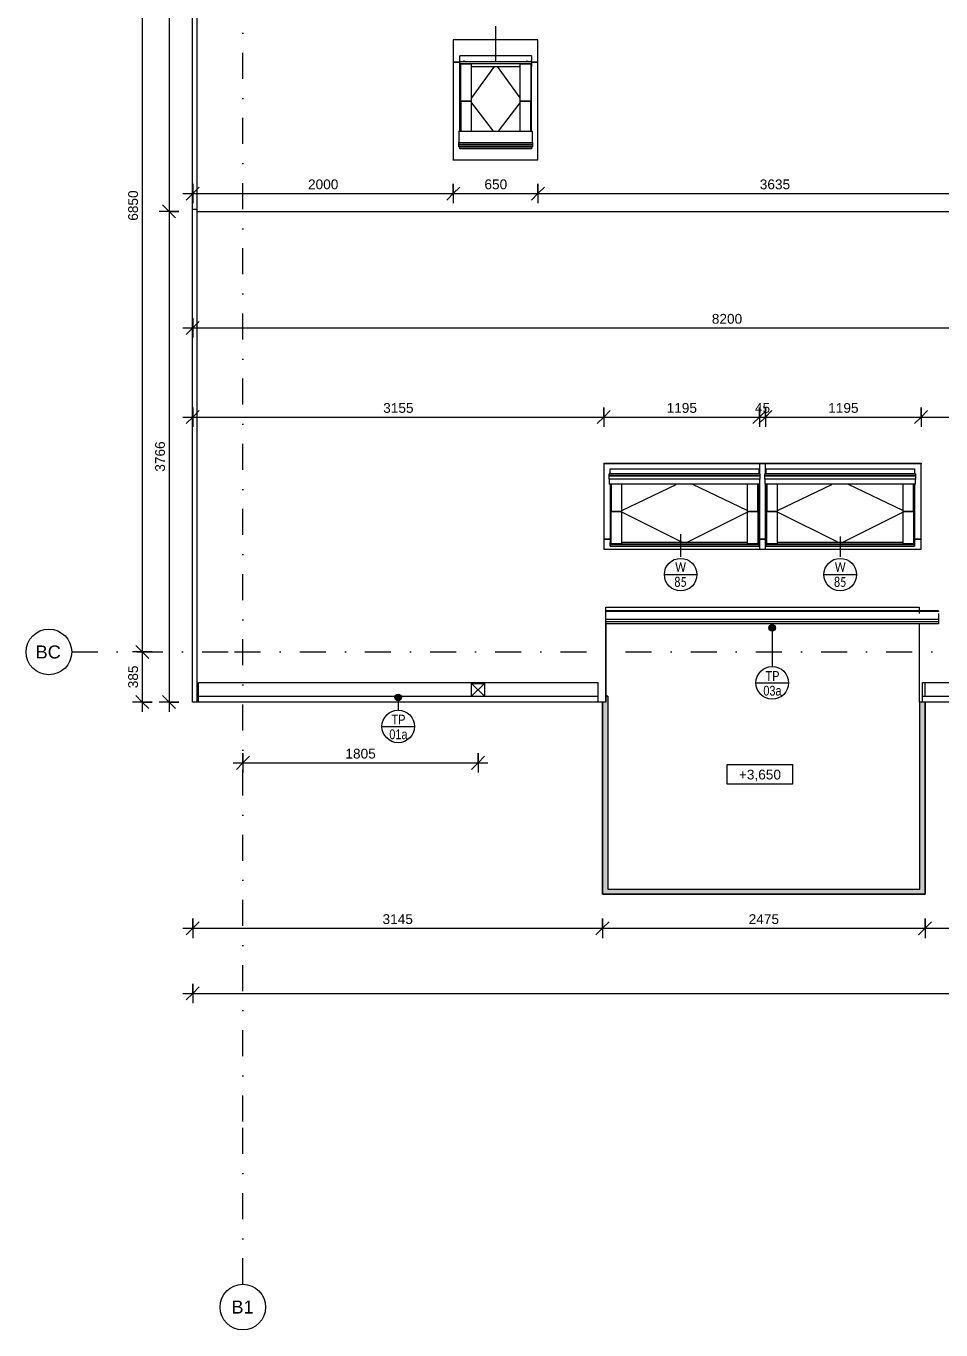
# Model space of a CAD drawing. Header units: millimetres. Extents: x -8143 to 29312, y -1655 to 58543.
# Drawn here: x -8143 to -1122, y 38750 to 48756 of the extents above; entities that cross this region are included whole.
import ezdxf

# ---------------------------------------------------------------- set-up
doc = ezdxf.new("R2010")
doc.units = ezdxf.units.MM
doc.linetypes.add('HA_DashDot_10mm-S3mm', pattern=[500, 200, -150, 0, -150])
for name, color, linetype, lineweight in [('A-____-____-DIMS', 9, 'Continuous', 5), ('A-____-____-DIMS-50', 9, 'Continuous', 5), ('A-FLOR-HRAL-OTLN', 9, 'Continuous', 9), ('A-GENM-____-IDEN', 9, 'Continuous', 9), ('A-GENM-____-OTLN', 9, 'Continuous', 9), ('A-GLAZ-____-IDEN', 9, 'Continuous', 9), ('A-GLAZ-____-OTLN', 9, 'Continuous', 5), ('A-ROOF-____-OTLN', 9, 'Continuous', 9), ('A-WALL-____-OTLN', 9, 'Continuous', 9), ('G-____-____-DIMS', 9, 'Continuous', 5), ('M-HVAC-DUCT-OTLN', 9, 'Continuous', 9), ('S-GRID-____-IDEN', 9, 'Continuous', 9), ('S-GRID-____-OTLN', 9, 'Continuous', 5)]:
    doc.layers.add(name, color=color, linetype=linetype, lineweight=lineweight)
doc.styles.add('Arial', font='arial.ttf', dxfattribs={"height": 100})
doc.styles.add('Arial_1', font='arial.ttf', dxfattribs={"height": 75})
doc.styles.add('Arial_4', font='arial.ttf', dxfattribs={"width": 0.8, "height": 75})
doc.styles.add('Calibri', font='calibri.ttf', dxfattribs={"width": 0.8, "height": 75})
doc.dimstyles.new('Inner_Dimensions', dxfattribs={"dimscale": 304.8, "dimtxt": 76.519455, "dimasz": 0.328084, "dimexe": 0.246063, "dimexo": 0.0625, "dimgap": 0.032808, "dimtad": 1, "dimdec": 0, "dimzin": 0, "dimdsep": 46, "dimtxsty": 'Arial_1', "dimblk1": 'OBLIQUE', "dimblk2": 'OBLIQUE', "dimsah": 1, "dimcen": 0.09, "dimdle": 0.246063, "dimazin": 0, "dimtfac": 1, "dimtdec": 4, "dimtix": 1, "dimtmove": 0, "dimatfit": 3, "dimfxl": 0.246063, "dimfxlon": 1, "dimtvp": 1, "dimtolj": 1, "dimtzin": 0, "dimlwd": 9, "dimlwe": 9, "dimarcsym": 2})
doc.dimstyles.new('Inner_Dimensions_2', dxfattribs={"dimscale": 304.8, "dimtxt": 76.519455, "dimasz": 0.328084, "dimexe": 0.246063, "dimexo": 0.0625, "dimgap": 0.032808, "dimtad": 1, "dimdec": 0, "dimzin": 0, "dimdsep": 46, "dimtxsty": 'Arial_1', "dimblk1": 'OBLIQUE', "dimblk2": 'OBLIQUE', "dimsah": 1, "dimcen": 0.09, "dimdle": 0.246063, "dimazin": 0, "dimtfac": 1, "dimtdec": 4, "dimtix": 1, "dimtmove": 2, "dimatfit": 3, "dimfxl": 0.246063, "dimfxlon": 1, "dimtvp": 1, "dimtolj": 1, "dimtzin": 0, "dimlwd": 9, "dimlwe": 9, "dimarcsym": 2})

# ---------------------------------------------------------------- blocks, each defined once
blk = doc.blocks.new('Top Rail Type - Top Rail_Internal_-1472931-DPS_STŘECHA - B')
at = {"layer": 'A-FLOR-HRAL-OTLN'}
for points in [[(-3719, 42093), (-3679, 42133), (-3679, 43613), (-3694, 43613), (-3694, 43568), (-3719, 43567), (-3719, 42930)], [(-1244, 42093), (-1244, 43568), (-1284, 43567), (-1284, 42133)], [(-1244, 42093), (-1284, 42133), (-3679, 42133), (-3719, 42093), (-1428, 42093)]]:
    blk.add_hatch(color=256, dxfattribs=at).paths.add_polyline_path(points)
for p, q in [((-3719, 42093), (-3719, 43567)), ((-3694, 43613), (-3679, 43613)), ((-3679, 43613), (-3679, 42133)), ((-1284, 42133), (-1284, 43567)), ((-1244, 43567), (-1244, 42093)), ((-3679, 42133), (-1284, 42133)), ((-1244, 42093), (-3719, 42093))]:
    blk.add_line(p, q, dxfattribs=at)
blk = doc.blocks.new('Top Rail Type - Top Rail_Internal_-V2-DPS_STŘECHA - B')
at = {"layer": 'A-FLOR-HRAL-OTLN'}
for p, q in [((-3719, 43567), (-3719, 42093)), ((-3679, 43613), (-3694, 43613)), ((-3679, 43613), (-3679, 42133)), ((-1284, 42133), (-1284, 43567)), ((-1244, 42093), (-1244, 43567)), ((-3679, 42133), (-1284, 42133)), ((-3719, 42093), (-1244, 42093))]:
    blk.add_line(p, q, dxfattribs=at)
blk = doc.blocks.new('Roof-Windows_VELUX_GLL_1061 - SK08-1808627-DPS_STŘECHA - B')
at = {"layer": 'A-GLAZ-____-OTLN'}
for p, q in [((-2514, 45402), (-1274, 45402)), ((-2514, 45402), (-2514, 45397)), ((-1274, 45397), (-2514, 45397)), ((-2514, 45397), (-2514, 45320)), ((-2464, 45359), (-1324, 45359)), ((-2464, 45320), (-2464, 45359)), ((-1324, 45359), (-1324, 45320)), ((-1274, 45402), (-1274, 45397)), ((-1274, 44819), (-1274, 45397)), ((-2514, 45240), (-2514, 44819)), ((-2472, 45307), (-2472, 45320)), ((-1316, 45320), (-2472, 45320)), ((-2472, 45302), (-2472, 45307)), ((-1316, 45307), (-2472, 45307)), ((-2472, 45278), (-2472, 45302)), ((-1316, 45302), (-2472, 45302)), ((-1316, 45278), (-2472, 45278)), ((-2472, 45278), (-2472, 45240)), ((-1316, 45240), (-2472, 45240)), ((-2464, 45240), (-2464, 44794)), ((-2458, 45240), (-2458, 45030)), ((-2375, 45030), (-2375, 45240)), ((-2375, 45039), (-1958, 45239)), ((-1414, 45039), (-1831, 45239)), ((-1414, 45240), (-1414, 45030)), ((-1331, 45030), (-1331, 45240)), ((-1324, 45240), (-1324, 44794)), ((-1316, 45320), (-1316, 45307)), ((-1316, 45307), (-1316, 45302)), ((-1316, 45302), (-1316, 45278)), ((-1316, 45240), (-1316, 45278)), ((-2458, 45030), (-2375, 45030)), ((-2458, 44782), (-2458, 45030)), ((-2375, 45030), (-2458, 45030)), ((-2375, 44782), (-2375, 45030)), ((-1414, 45030), (-1331, 45030)), ((-1414, 45030), (-1414, 44782)), ((-1331, 45030), (-1414, 45030)), ((-1331, 45030), (-1331, 44782)), ((-1909, 44794), (-2375, 45025)), ((-1880, 44794), (-1414, 45025)), ((-2514, 44819), (-2464, 44819)), ((-2464, 44819), (-2514, 44819)), ((-2514, 44819), (-2514, 44741)), ((-2514, 44741), (-1274, 44741)), ((-2464, 44785), (-2464, 44794)), ((-2458, 44794), (-2464, 44794)), ((-2464, 44781), (-2464, 44785)), ((-2464, 44774), (-2464, 44781)), ((-1324, 44781), (-2464, 44781)), ((-2464, 44766), (-2464, 44774)), ((-1324, 44774), (-2464, 44774)), ((-2464, 44766), (-1324, 44766)), ((-2375, 44782), (-2458, 44782)), ((-1414, 44794), (-2375, 44794)), ((-1331, 44782), (-1414, 44782)), ((-1324, 44794), (-1331, 44794)), ((-1324, 44819), (-1274, 44819)), ((-1274, 44819), (-1324, 44819)), ((-1324, 44794), (-1324, 44785)), ((-1324, 44785), (-1324, 44781)), ((-1324, 44781), (-1324, 44774)), ((-1324, 44774), (-1324, 44766)), ((-1274, 44741), (-1274, 44819))]:
    blk.add_line(p, q, dxfattribs=at)
blk = doc.blocks.new('Roof-Windows_VELUX_GLL_1061 - SK08-V6-DPS_STŘECHA - B')
at = {"layer": 'A-GLAZ-____-OTLN'}
for p, q in [((-3709, 45402), (-2469, 45402)), ((-3709, 45402), (-3709, 45397)), ((-2469, 45397), (-3709, 45397)), ((-3709, 45397), (-3709, 44819)), ((-3659, 45359), (-2519, 45359)), ((-3659, 45320), (-3659, 45359)), ((-2519, 45359), (-2519, 45320)), ((-2469, 45402), (-2469, 45397)), ((-2469, 45320), (-2469, 45397)), ((-3667, 45307), (-3667, 45320)), ((-2511, 45320), (-3667, 45320)), ((-3667, 45302), (-3667, 45307)), ((-2511, 45307), (-3667, 45307)), ((-3667, 45278), (-3667, 45302)), ((-2511, 45302), (-3667, 45302)), ((-2511, 45278), (-3667, 45278)), ((-3667, 45278), (-3667, 45240)), ((-2511, 45240), (-3667, 45240)), ((-3659, 45240), (-3659, 44794)), ((-3653, 45240), (-3653, 45030)), ((-3570, 45030), (-3570, 45240)), ((-3570, 45039), (-3153, 45239)), ((-2609, 45039), (-3026, 45239)), ((-2609, 45240), (-2609, 45030)), ((-2526, 45030), (-2526, 45240)), ((-2519, 45240), (-2519, 44794)), ((-2511, 45320), (-2511, 45307)), ((-2511, 45307), (-2511, 45302)), ((-2511, 45302), (-2511, 45278)), ((-2511, 45240), (-2511, 45278)), ((-2469, 44819), (-2469, 45240)), ((-3653, 45030), (-3570, 45030)), ((-3653, 44782), (-3653, 45030)), ((-3570, 45030), (-3653, 45030)), ((-3570, 44782), (-3570, 45030)), ((-2609, 45030), (-2526, 45030)), ((-2609, 45030), (-2609, 44782)), ((-2526, 45030), (-2609, 45030)), ((-2526, 45030), (-2526, 44782)), ((-3104, 44794), (-3570, 45025)), ((-3075, 44794), (-2609, 45025)), ((-3709, 44819), (-3659, 44819)), ((-3659, 44819), (-3709, 44819)), ((-3709, 44819), (-3709, 44741)), ((-3709, 44741), (-2469, 44741)), ((-3659, 44785), (-3659, 44794)), ((-3653, 44794), (-3659, 44794)), ((-3659, 44781), (-3659, 44785)), ((-3659, 44774), (-3659, 44781)), ((-2519, 44781), (-3659, 44781)), ((-3659, 44766), (-3659, 44774)), ((-2519, 44774), (-3659, 44774)), ((-3659, 44766), (-2519, 44766)), ((-3570, 44782), (-3653, 44782)), ((-2609, 44794), (-3570, 44794)), ((-2526, 44782), (-2609, 44782)), ((-2519, 44794), (-2526, 44794)), ((-2519, 44819), (-2469, 44819)), ((-2469, 44819), (-2519, 44819)), ((-2519, 44794), (-2519, 44785)), ((-2519, 44785), (-2519, 44781)), ((-2519, 44781), (-2519, 44774)), ((-2519, 44774), (-2519, 44766)), ((-2469, 44741), (-2469, 44819))]:
    blk.add_line(p, q, dxfattribs=at)
blk = doc.blocks.new('Roof-Windows_VELUX_GLL_1061 - CK02-1808666-DPS_STŘECHA - B')
at = {"layer": 'A-GLAZ-____-OTLN'}
for p, q in [((18593, 48650), (18593, 48479)), ((19243, 48650), (18593, 48650)), ((19243, 48479), (19243, 48650)), ((18593, 48479), (18593, 47730)), ((18643, 48479), (18593, 48479)), ((18593, 48479), (18643, 48479)), ((19193, 48529), (18643, 48529)), ((18643, 48491), (18643, 48529)), ((18643, 48529), (18643, 48529)), ((18643, 48484), (18643, 48491)), ((18643, 48469), (18643, 48484)), ((18643, 48484), (19193, 48484)), ((18643, 48461), (18643, 48469)), ((18643, 48469), (19193, 48469)), ((18643, 48447), (18643, 48461)), ((18643, 48447), (18650, 48447)), ((18643, 47949), (18643, 48447)), ((18650, 48466), (18733, 48466)), ((18650, 48181), (18650, 48466)), ((18676, 48484), (18676, 48491)), ((18733, 48181), (18733, 48466)), ((18733, 48447), (19104, 48447)), ((18907, 48447), (18733, 48206)), ((18930, 48447), (19104, 48206)), ((19104, 48466), (19187, 48466)), ((19104, 48466), (19104, 48181)), ((19160, 48484), (19160, 48491)), ((19187, 48466), (19187, 48181)), ((19187, 48447), (19193, 48447)), ((19193, 48529), (19193, 48529)), ((19193, 48529), (19193, 48491)), ((19193, 48484), (19193, 48491)), ((19193, 48484), (19193, 48469)), ((19243, 48479), (19193, 48479)), ((19193, 48479), (19243, 48479)), ((19193, 48469), (19193, 48461)), ((19193, 48461), (19193, 48447)), ((19193, 47949), (19193, 48447)), ((19243, 47730), (19243, 48479)), ((18733, 48181), (18650, 48181)), ((18650, 48181), (18733, 48181)), ((18650, 48181), (18650, 47949)), ((18733, 47949), (18733, 48181)), ((18733, 48168), (18900, 47949)), ((19104, 48168), (18937, 47949)), ((19187, 48181), (19104, 48181)), ((19104, 48181), (19187, 48181)), ((19104, 48181), (19104, 47949)), ((19187, 47949), (19187, 48181)), ((18635, 47949), (19201, 47949)), ((18635, 47949), (18635, 47863)), ((19201, 47863), (19201, 47949)), ((18635, 47863), (19201, 47863)), ((18635, 47850), (18635, 47863)), ((18635, 47838), (18635, 47850)), ((18635, 47850), (19201, 47850)), ((18635, 47830), (18635, 47838)), ((18635, 47838), (19201, 47838)), ((18635, 47830), (19201, 47830)), ((18643, 47815), (18643, 47830)), ((19193, 47830), (19193, 47815)), ((19201, 47863), (19201, 47850)), ((19201, 47850), (19201, 47838)), ((19201, 47838), (19201, 47830)), ((19193, 47815), (18643, 47815)), ((18593, 47730), (19243, 47730)), ((18593, 47727), (18593, 47730)), ((19243, 47727), (18593, 47727)), ((19243, 47727), (19243, 47730))]:
    blk.add_line(p, q, dxfattribs=at)
blk = doc.blocks.new('HA_GM_Gutter_Balcony - HA_GM_Gutter_Facade TP03-1678418-DPS_STŘECHA - B')
at = {"layer": 'A-GENM-____-OTLN'}
for p, q in [((0, 8), (0, 25)), ((0, 25), (2555, 25)), ((0, -10), (0, 8)), ((0, 8), (2555, 8)), ((2555, 25), (2555, 8)), ((2555, 8), (2555, -10)), ((0, -56), (0, -10)), ((0, -10), (2555, -10)), ((0, -75), (0, -70)), ((0, -70), (2555, -70)), ((0, -75), (2555, -75)), ((2555, -10), (2555, -70)), ((2555, -70), (2555, -75))]:
    blk.add_line(p, q, dxfattribs=at)
blk = doc.blocks.new('Grid - Radius 3_5mm-353793-DPS_STŘECHA - B')
at = {"layer": 'S-GRID-____-IDEN'}
blk.add_circle((0, 0), 3.5, dxfattribs=at)
blk = doc.blocks.new('Spot Elevations - Generic-448778-DPS_STŘECHA - B')
at = {"layer": 'G-____-____-DIMS', "lineweight": 9}
for p, q in [((-5, 0), (-5, 3)), ((-5, 3), (5, 3)), ((5, 3), (5, 0)), ((5, 0), (-5, 0))]:
    blk.add_line(p, q, dxfattribs=at)
blk = doc.blocks.new('HA_TAG_WD - Type Mark-1536199-DPS_STŘECHA - B')
at = {"layer": 'A-GLAZ-____-IDEN'}
blk.add_line((-2.5, 0), (2.5, 0), dxfattribs=at)
blk.add_circle((0, 0), 2.5, dxfattribs=at)
blk = doc.blocks.new('DIMBLOCK24-DPS_STŘECHA - B')
at = {"layer": 'A-____-____-DIMS-50', "lineweight": 9}
for p, q in [((-7045, 55988), (-7095, 56038)), ((-7045, 56063), (-7045, 47334)), ((-6970, 55988), (-7120, 55988)), ((-7045, 55988), (-6995, 55938)), ((-7045, 55988), (-6970, 55988)), ((-6970, 47334), (-7120, 47334)), ((-7045, 47334), (-7095, 47384)), ((-7045, 47334), (-6995, 47284)), ((-7045, 47334), (-6970, 47334))]:
    blk.add_line(p, q, dxfattribs=at)
at = {"layer": 'A-____-____-DIMS-50', "color": 0, "lineweight": 9, "insert": (-7152, 51546), "char_height": 75, "width": 276.88, "attachment_point": 1, "rotation": 90, "line_spacing_factor": 0.941778, "style": 'Arial_1'}
blk.add_mtext('8654', dxfattribs=at)
blk = doc.blocks.new('_Oblique')
at = {"color": 0, "linetype": 'ByBlock', "lineweight": -2}
blk.add_line((-0.5, -0.5), (0.5, 0.5), dxfattribs=at)
blk = doc.blocks.new('DIMBLOCK25-DPS_STŘECHA - B')
at = {"layer": 'A-____-____-DIMS-50', "lineweight": 9}
for p, q in [((-6970, 47334), (-7120, 47334)), ((-7045, 47334), (-7095, 47384)), ((-7045, 47334), (-7045, 43493)), ((-7045, 47334), (-6995, 47284)), ((-7045, 47334), (-6970, 47334)), ((-6970, 43568), (-7120, 43568)), ((-7045, 43568), (-7095, 43618)), ((-7045, 43568), (-6995, 43518)), ((-7045, 43568), (-6970, 43568))]:
    blk.add_line(p, q, dxfattribs=at)
at = {"layer": 'A-____-____-DIMS-50', "color": 0, "lineweight": 9, "insert": (-7152, 45336), "char_height": 75, "width": 276.88, "attachment_point": 1, "rotation": 90, "line_spacing_factor": 0.941778, "style": 'Arial_1'}
blk.add_mtext('3766', dxfattribs=at)
blk = doc.blocks.new('DIMBLOCK28-DPS_STŘECHA - B')
at = {"layer": 'A-____-____-DIMS-50', "lineweight": 9}
for p, q in [((-7251, 50803), (-7301, 50853)), ((-7176, 50803), (-7326, 50803)), ((-7251, 50803), (-7251, 43953)), ((-7251, 50803), (-7201, 50753)), ((-7251, 50803), (-7176, 50803)), ((-7176, 43953), (-7326, 43953)), ((-7251, 43953), (-7301, 44003)), ((-7251, 43953), (-7201, 43903)), ((-7251, 43953), (-7176, 43953))]:
    blk.add_line(p, q, dxfattribs=at)
at = {"layer": 'A-____-____-DIMS-50', "color": 0, "lineweight": 9, "insert": (-7359, 47262), "char_height": 75, "width": 276.88, "attachment_point": 1, "rotation": 90, "line_spacing_factor": 0.941778, "style": 'Arial_1'}
blk.add_mtext('6850', dxfattribs=at)
blk = doc.blocks.new('DIMBLOCK29-DPS_STŘECHA - B')
at = {"layer": 'A-____-____-DIMS-50', "lineweight": 9}
for p, q in [((-7176, 43953), (-7326, 43953)), ((-7251, 43953), (-7301, 44003)), ((-7251, 43953), (-7251, 43493)), ((-7251, 43953), (-7201, 43903)), ((-7251, 43953), (-7176, 43953)), ((-7176, 43568), (-7326, 43568)), ((-7251, 43568), (-7301, 43618)), ((-7251, 43568), (-7201, 43518)), ((-7251, 43568), (-7176, 43568))]:
    blk.add_line(p, q, dxfattribs=at)
at = {"layer": 'A-____-____-DIMS-50', "color": 0, "lineweight": 9, "insert": (-7359, 43674), "char_height": 75, "width": 207.66, "attachment_point": 1, "rotation": 90, "line_spacing_factor": 0.941778, "style": 'Arial_1'}
blk.add_mtext('385', dxfattribs=at)
blk = doc.blocks.new('DIMBLOCK30-DPS_STŘECHA - B')
at = {"layer": 'A-____-____-DIMS-50', "lineweight": 9}
for p, q in [((-6864, 47546), (-6864, 47396)), ((-6864, 47471), (-6864, 47546)), ((-4864, 47546), (-4864, 47396)), ((-4864, 47471), (-4864, 47546)), ((-6939, 47471), (-4864, 47471)), ((-6864, 47471), (-6914, 47421)), ((-6864, 47471), (-6814, 47521)), ((-4864, 47471), (-4914, 47421)), ((-4864, 47471), (-4814, 47521))]:
    blk.add_line(p, q, dxfattribs=at)
at = {"layer": 'A-____-____-DIMS-50', "color": 0, "lineweight": 9, "insert": (-5979, 47579), "char_height": 75, "width": 276.88, "attachment_point": 1, "line_spacing_factor": 0.941778, "style": 'Arial_1'}
blk.add_mtext('2000', dxfattribs=at)
blk = doc.blocks.new('DIMBLOCK31-DPS_STŘECHA - B')
at = {"layer": 'A-____-____-DIMS-50', "lineweight": 9}
for p, q in [((-4864, 47546), (-4864, 47396)), ((-4864, 47471), (-4864, 47546)), ((-4214, 47546), (-4214, 47396)), ((-4214, 47471), (-4214, 47546)), ((-4864, 47471), (-4914, 47421)), ((-4864, 47471), (-4814, 47521)), ((-4864, 47471), (-4214, 47471)), ((-4214, 47471), (-4264, 47421)), ((-4214, 47471), (-4164, 47521))]:
    blk.add_line(p, q, dxfattribs=at)
at = {"layer": 'A-____-____-DIMS-50', "color": 0, "lineweight": 9, "insert": (-4625, 47579), "char_height": 75, "width": 207.66, "attachment_point": 1, "line_spacing_factor": 0.941778, "style": 'Arial_1'}
blk.add_mtext('650', dxfattribs=at)
blk = doc.blocks.new('DIMBLOCK32-DPS_STŘECHA - B')
at = {"layer": 'A-____-____-DIMS-50', "lineweight": 9}
for p, q in [((-4214, 47546), (-4214, 47396)), ((-4214, 47471), (-4214, 47546)), ((-579, 47546), (-579, 47396)), ((-579, 47471), (-579, 47546)), ((-4214, 47471), (-4264, 47421)), ((-4214, 47471), (-4164, 47521)), ((-4214, 47471), (-579, 47471)), ((-579, 47471), (-629, 47421)), ((-579, 47471), (-529, 47521))]:
    blk.add_line(p, q, dxfattribs=at)
at = {"layer": 'A-____-____-DIMS-50', "color": 0, "lineweight": 9, "insert": (-2512, 47579), "char_height": 75, "width": 276.88, "attachment_point": 1, "line_spacing_factor": 0.941778, "style": 'Arial_1'}
blk.add_mtext('3635', dxfattribs=at)
blk = doc.blocks.new('DIMBLOCK50-DPS_STŘECHA - B')
at = {"layer": 'A-____-____-DIMS-50', "lineweight": 9}
for p, q in [((-6864, 45830), (-6864, 45680)), ((-6864, 45755), (-6864, 45830)), ((-3709, 45830), (-3709, 45680)), ((-3709, 45755), (-3709, 45830)), ((-6939, 45755), (-3709, 45755)), ((-6864, 45755), (-6914, 45705)), ((-6864, 45755), (-6814, 45805)), ((-3709, 45755), (-3759, 45705)), ((-3709, 45755), (-3659, 45805))]:
    blk.add_line(p, q, dxfattribs=at)
at = {"layer": 'A-____-____-DIMS-50', "color": 0, "lineweight": 9, "insert": (-5402, 45863), "char_height": 75, "width": 276.88, "attachment_point": 1, "line_spacing_factor": 0.941778, "style": 'Arial_1'}
blk.add_mtext('3155', dxfattribs=at)
blk = doc.blocks.new('DIMBLOCK51-DPS_STŘECHA - B')
at = {"layer": 'A-____-____-DIMS-50', "lineweight": 9}
for p, q in [((-3709, 45830), (-3709, 45680)), ((-3709, 45755), (-3709, 45830)), ((-2514, 45830), (-2514, 45680)), ((-2514, 45755), (-2514, 45830)), ((-3709, 45755), (-3759, 45705)), ((-3709, 45755), (-3659, 45805)), ((-3709, 45755), (-2514, 45755)), ((-2514, 45755), (-2564, 45705)), ((-2514, 45755), (-2464, 45805))]:
    blk.add_line(p, q, dxfattribs=at)
at = {"layer": 'A-____-____-DIMS-50', "color": 0, "lineweight": 9, "insert": (-3227, 45863), "char_height": 75, "width": 276.88, "attachment_point": 1, "line_spacing_factor": 0.941778, "style": 'Arial_1'}
blk.add_mtext('1195', dxfattribs=at)
blk = doc.blocks.new('DIMBLOCK52-DPS_STŘECHA - B')
at = {"layer": 'A-____-____-DIMS-50', "lineweight": 9}
for p, q in [((-2514, 45830), (-2514, 45680)), ((-2514, 45755), (-2514, 45830)), ((-2469, 45830), (-2469, 45680)), ((-2469, 45755), (-2469, 45830)), ((-2514, 45755), (-2564, 45705)), ((-2469, 45755), (-2519, 45705)), ((-2514, 45755), (-2464, 45805)), ((-2514, 45755), (-2469, 45755)), ((-2469, 45755), (-2419, 45805))]:
    blk.add_line(p, q, dxfattribs=at)
at = {"layer": 'A-____-____-DIMS-50', "color": 0, "lineweight": 9, "insert": (-2549, 45863), "char_height": 75, "width": 138.44, "attachment_point": 1, "line_spacing_factor": 0.941778, "style": 'Arial_1'}
blk.add_mtext('45', dxfattribs=at)
blk = doc.blocks.new('DIMBLOCK53-DPS_STŘECHA - B')
at = {"layer": 'A-____-____-DIMS-50', "lineweight": 9}
for p, q in [((-2469, 45830), (-2469, 45680)), ((-2469, 45755), (-2469, 45830)), ((-1274, 45830), (-1274, 45680)), ((-1274, 45755), (-1274, 45830)), ((-2469, 45755), (-2519, 45705)), ((-2469, 45755), (-2419, 45805)), ((-2469, 45755), (-1274, 45755)), ((-1274, 45755), (-1324, 45705)), ((-1274, 45755), (-1224, 45805))]:
    blk.add_line(p, q, dxfattribs=at)
at = {"layer": 'A-____-____-DIMS-50', "color": 0, "lineweight": 9, "insert": (-1987, 45863), "char_height": 75, "width": 276.88, "attachment_point": 1, "line_spacing_factor": 0.941778, "style": 'Arial_1'}
blk.add_mtext('1195', dxfattribs=at)
blk = doc.blocks.new('DIMBLOCK54-DPS_STŘECHA - B')
at = {"layer": 'A-____-____-DIMS-50', "lineweight": 9}
for p, q in [((-1274, 45830), (-1274, 45680)), ((-1274, 45755), (-1274, 45830)), ((1336, 45830), (1336, 45680)), ((1336, 45755), (1336, 45830)), ((-1274, 45755), (-1324, 45705)), ((-1274, 45755), (-1224, 45805)), ((-1274, 45755), (1411, 45755)), ((1336, 45755), (1286, 45705)), ((1336, 45755), (1386, 45805))]:
    blk.add_line(p, q, dxfattribs=at)
at = {"layer": 'A-____-____-DIMS-50', "color": 0, "lineweight": 9, "insert": (-85, 45863), "char_height": 75, "width": 276.88, "attachment_point": 1, "line_spacing_factor": 0.941778, "style": 'Arial_1'}
blk.add_mtext('2610', dxfattribs=at)
blk = doc.blocks.new('DIMBLOCK55-DPS_STŘECHA - B')
at = {"layer": 'A-____-____-DIMS-50', "lineweight": 9}
for p, q in [((-6939, 46440), (1336, 46440)), ((-6864, 46440), (-6914, 46390)), ((-6864, 46515), (-6864, 46365)), ((-6864, 46440), (-6864, 46515)), ((-6864, 46440), (-6814, 46490)), ((1336, 46440), (1286, 46390)), ((1336, 46515), (1336, 46365)), ((1336, 46440), (1336, 46515)), ((1336, 46440), (1386, 46490))]:
    blk.add_line(p, q, dxfattribs=at)
at = {"layer": 'A-____-____-DIMS-50', "color": 0, "lineweight": 9, "insert": (-2880, 46547), "char_height": 75, "width": 276.88, "attachment_point": 1, "line_spacing_factor": 0.941778, "style": 'Arial_1'}
blk.add_mtext('8200', dxfattribs=at)
blk = doc.blocks.new('DIMBLOCK58-DPS_STŘECHA - B')
at = {"layer": 'A-____-____-DIMS-50', "lineweight": 9}
for p, q in [((-6939, 41832), (-3719, 41832)), ((-6864, 41832), (-6914, 41782)), ((-6864, 41907), (-6864, 41757)), ((-6864, 41832), (-6864, 41907)), ((-6864, 41832), (-6814, 41882)), ((-3719, 41832), (-3769, 41782)), ((-3719, 41907), (-3719, 41757)), ((-3719, 41832), (-3719, 41907)), ((-3719, 41832), (-3669, 41882))]:
    blk.add_line(p, q, dxfattribs=at)
at = {"layer": 'A-____-____-DIMS-50', "color": 0, "lineweight": 9, "insert": (-5407, 41940), "char_height": 75, "width": 276.88, "attachment_point": 1, "line_spacing_factor": 0.941778, "style": 'Arial_1'}
blk.add_mtext('3145', dxfattribs=at)
blk = doc.blocks.new('DIMBLOCK59-DPS_STŘECHA - B')
at = {"layer": 'A-____-____-DIMS-50', "lineweight": 9}
for p, q in [((-3719, 41832), (-3769, 41782)), ((-3719, 41907), (-3719, 41757)), ((-3719, 41832), (-3719, 41907)), ((-3719, 41832), (-3669, 41882)), ((-3719, 41832), (-1244, 41832)), ((-1244, 41832), (-1294, 41782)), ((-1244, 41907), (-1244, 41757)), ((-1244, 41832), (-1244, 41907)), ((-1244, 41832), (-1194, 41882))]:
    blk.add_line(p, q, dxfattribs=at)
at = {"layer": 'A-____-____-DIMS-50', "color": 0, "lineweight": 9, "insert": (-2597, 41940), "char_height": 75, "width": 276.88, "attachment_point": 1, "line_spacing_factor": 0.941778, "style": 'Arial_1'}
blk.add_mtext('2475', dxfattribs=at)
blk = doc.blocks.new('DIMBLOCK60-DPS_STŘECHA - B')
at = {"layer": 'A-____-____-DIMS-50', "lineweight": 9}
for p, q in [((-1244, 41832), (-1294, 41782)), ((-1244, 41907), (-1244, 41757)), ((-1244, 41832), (-1244, 41907)), ((-1244, 41832), (-1194, 41882)), ((-1244, 41832), (1321, 41832)), ((1321, 41832), (1271, 41782)), ((1321, 41907), (1321, 41757)), ((1321, 41832), (1321, 41907)), ((1321, 41832), (1371, 41882))]:
    blk.add_line(p, q, dxfattribs=at)
at = {"layer": 'A-____-____-DIMS-50', "color": 0, "lineweight": 9, "insert": (-77, 41940), "char_height": 75, "width": 276.88, "attachment_point": 1, "line_spacing_factor": 0.941778, "style": 'Arial_1'}
blk.add_mtext('2565', dxfattribs=at)
blk = doc.blocks.new('DIMBLOCK67-DPS_STŘECHA - B')
at = {"layer": 'A-____-____-DIMS-50', "lineweight": 9}
for p, q in [((-6939, 41332), (21281, 41332)), ((-6864, 41332), (-6914, 41282)), ((-6864, 41407), (-6864, 41257)), ((-6864, 41332), (-6864, 41407)), ((-6864, 41332), (-6814, 41382)), ((21206, 41332), (21156, 41282)), ((21206, 41407), (21206, 41257)), ((21206, 41332), (21206, 41407)), ((21206, 41332), (21256, 41382))]:
    blk.add_line(p, q, dxfattribs=at)
at = {"layer": 'A-____-____-DIMS-50', "color": 0, "lineweight": 9, "insert": (6832, 41440), "char_height": 75, "width": 346.1, "attachment_point": 1, "line_spacing_factor": 0.941778, "style": 'Arial_1'}
blk.add_mtext('28070', dxfattribs=at)
blk = doc.blocks.new('HA_TAG_GM_Products - Generic-588599-DPS_STŘECHA - B')
at = {"layer": 'A-GENM-____-IDEN'}
blk.add_line((-2.5, 0), (2.5, 0), dxfattribs=at)
blk.add_circle((0, 0), 2.5, dxfattribs=at)
blk = doc.blocks.new('DIMBLOCK75-DPS_STŘECHA - B')
at = {"layer": 'A-____-____-DIMS-50', "lineweight": 9}
for p, q in [((-6479, 43177), (-6479, 43027)), ((-6479, 43102), (-6479, 43177)), ((-6479, 43102), (-6429, 43152)), ((-4674, 43177), (-4674, 43027)), ((-4674, 43102), (-4674, 43177)), ((-4674, 43102), (-4624, 43152)), ((-6554, 43102), (-4599, 43102)), ((-6479, 43102), (-6529, 43052)), ((-4674, 43102), (-4724, 43052))]:
    blk.add_line(p, q, dxfattribs=at)
at = {"layer": 'A-____-____-DIMS-50', "color": 0, "lineweight": 9, "insert": (-5692, 43210), "char_height": 75, "width": 276.88, "attachment_point": 1, "line_spacing_factor": 0.941778, "style": 'Arial_1'}
blk.add_mtext('1805', dxfattribs=at)

msp = doc.modelspace()

# ---------------------------------------------------------------- hatches: boundary and pattern name
at = {"layer": 'A-GENM-____-IDEN'}
h = msp.add_hatch(color=256, dxfattribs=at)
edge = h.paths.add_edge_path()
edge.add_arc((-2416.4, 44138.2), 25, 0, 360)
h = msp.add_hatch(color=256, dxfattribs=at)
edge = h.paths.add_edge_path()
edge.add_arc((-5286.8, 43604.5), 25, 0, 360)

# ---------------------------------------------------------------- linework, layer by layer
for p, q in [((-2416.4, 44138.2), (-2416.4, 43840.9)), ((-5286.8, 43604.5), (-5286.8, 43506.2))]:
    msp.add_line(p, q, dxfattribs=at)
for centre in [(-2416.4, 44138.2), (-5286.8, 43604.5)]:
    msp.add_circle(centre, 25, dxfattribs=at)
at = {"layer": 'A-GLAZ-____-IDEN'}
for p, q in [((-4538.8, 48481.5), (-4538.8, 48755)), ((-3119.3, 44856.5), (-3119.3, 44682.1)), ((-1894.3, 44837.9), (-1894.3, 44682.1))]:
    msp.add_line(p, q, dxfattribs=at)
at = {"layer": 'A-ROOF-____-OTLN'}
for p, q in [((-6829.3, 43567.7), (-6829.3, 55987.7)), ((-6829.3, 47334.1), (21170.7, 47334.1)), ((-3694.4, 43567.7), (-3694.4, 44297.7)), ((-3694.4, 44297.7), (-1289.4, 44297.7)), ((-1289.4, 44297.7), (-1289.4, 44267.7)), ((-1289.4, 44262.7), (-1289.4, 44248.9)), ((-1289.4, 44167.6), (-1289.4, 43567.7)), ((-6819.3, 43567.7), (-6819.3, 43719.7)), ((-6819.3, 43719.7), (-3754.3, 43719.7)), ((-3754.3, 43719.7), (-3754.3, 43567.7)), ((-1264.3, 43567.7), (-1264.3, 43719.7)), ((-1264.3, 43719.7), (-512.8, 43719.7)), ((-3694.4, 43567.7), (-6829.3, 43567.7)), ((-6819.3, 43612.7), (-3754.3, 43612.7)), ((1305.6, 43567.7), (-1289.4, 43567.7)), ((-1244.3, 43612.7), (1245.7, 43612.7))]:
    msp.add_line(p, q, dxfattribs=at)
at = {"layer": 'A-WALL-____-OTLN'}
for p, q in [((-6864.3, 43567.7), (-6864.3, 55987.7)), ((-6864.3, 47350.1), (-6829.3, 47350.1)), ((-3694.3, 44167.6), (-3694.3, 43567.7)), ((-1244.3, 43719.7), (-1244.3, 43612.7)), ((-6829.3, 43567.7), (-6864.3, 43567.7)), ((-1264.3, 43612.7), (-1244.3, 43612.7))]:
    msp.add_line(p, q, dxfattribs=at)
at = {"layer": 'M-HVAC-DUCT-OTLN', "lineweight": 5}
for p, q in [((-4625.2, 43612.7), (-4724.3, 43711.8)), ((-4724.3, 43711.8), (-4624.3, 43711.8)), ((-4724.3, 43612.7), (-4724.3, 43711.8)), ((-4624.3, 43711.8), (-4723.4, 43612.7)), ((-4624.3, 43711.8), (-4624.3, 43612.7))]:
    msp.add_line(p, q, dxfattribs=at)
at = {"layer": 'S-GRID-____-OTLN', "linetype": 'HA_DashDot_10mm-S3mm', "lineweight": 9}
for p, q in [((-6479.3, 40349.9), (-6479.3, 56942.9)), ((-7792.6, 43952.7), (-6542.6, 43952.7)), ((-6542.6, 43952.7), (20944.4, 43952.7)), ((-6479.3, 39099.9), (-6479.3, 40349.9))]:
    msp.add_line(p, q, dxfattribs=at)

# ---------------------------------------------------------------- block references
at = {"layer": 'A-FLOR-HRAL-OTLN'}
for name in ['Top Rail Type - Top Rail_Internal_-1472931-DPS_STŘECHA - B', 'Top Rail Type - Top Rail_Internal_-V2-DPS_STŘECHA - B']:
    msp.add_blockref(name, (0, 0), dxfattribs=at)
at = {"layer": 'A-GENM-____-IDEN', "xscale": 49.99999999999998, "yscale": 49.99999999999998, "zscale": 49.99999999999998}
for p in [(-2416.4, 43715.9), (-5286.8, 43381.2)]:
    msp.add_blockref('HA_TAG_GM_Products - Generic-588599-DPS_STŘECHA - B', p, dxfattribs=at)
at = {"layer": 'A-GENM-____-OTLN', "rotation": 180}
msp.add_blockref('HA_GM_Gutter_Balcony - HA_GM_Gutter_Facade TP03-1678418-DPS_STŘECHA - B', (-1139.3, 44192.7), dxfattribs=at)
at = {"layer": 'A-GLAZ-____-IDEN', "xscale": 49.99999999999998, "yscale": 49.99999999999998, "zscale": 49.99999999999998}
for p in [(-3119.3, 44546.1), (-1894.3, 44546.1)]:
    msp.add_blockref('HA_TAG_WD - Type Mark-1536199-DPS_STŘECHA - B', p, dxfattribs=at)
at = {"layer": 'A-GLAZ-____-OTLN'}
for name, p in [('Roof-Windows_VELUX_GLL_1061 - CK02-1808666-DPS_STŘECHA - B', (-23457.1, 0)), ('Roof-Windows_VELUX_GLL_1061 - SK08-V6-DPS_STŘECHA - B', (0, 0)), ('Roof-Windows_VELUX_GLL_1061 - SK08-1808627-DPS_STŘECHA - B', (0, 0))]:
    msp.add_blockref(name, p, dxfattribs=at)
at = {"layer": 'G-____-____-DIMS', "lineweight": 9, "xscale": 49.99999999999998, "yscale": 49.99999999999998, "zscale": 49.99999999999998}
msp.add_blockref('Spot Elevations - Generic-448778-DPS_STŘECHA - B', (-2511.4, 42938.4), dxfattribs=at)
at = {"layer": 'S-GRID-____-IDEN', "xscale": 49.99999999999998, "yscale": 49.99999999999998, "zscale": 49.99999999999998, "rotation": 269.9999999999996}
msp.add_blockref('Grid - Radius 3_5mm-353793-DPS_STŘECHA - B', (-7967.6, 43952.7), dxfattribs=at)
at = {"layer": 'S-GRID-____-IDEN', "xscale": 49.99999999999998, "yscale": 49.99999999999998, "zscale": 49.99999999999998}
msp.add_blockref('Grid - Radius 3_5mm-353793-DPS_STŘECHA - B', (-6479.3, 38924.9), dxfattribs=at)

# ---------------------------------------------------------------- texts
at = {"layer": 'A-GENM-____-IDEN', "lineweight": 5, "char_height": 75, "attachment_point": 1, "style": 'Arial_4'}
for s, insert, width in [('TP', (-2467.4, 43806), 128.27), ('03a', (-2484.6, 43693.3), 169.958), ('TP', (-5337.8, 43471.3), 128.27), ('01a', (-5355, 43358.5), 169.958)]:
    msp.add_mtext(s, dxfattribs=dict(at, insert=insert, width=width))
at = {"layer": 'A-GLAZ-____-IDEN', "lineweight": 5, "char_height": 75, "attachment_point": 1, "style": 'Calibri'}
for s, insert, width in [('W', (-3161.1, 44641.4), 105.823), ('W', (-1936.1, 44641.4), 105.823), ('85', (-3167.7, 44527.1), 121.856), ('85', (-1942.7, 44527.1), 121.856)]:
    msp.add_mtext(s, dxfattribs=dict(at, insert=insert, width=width))
at = {"layer": 'S-GRID-____-IDEN', "lineweight": 5, "char_height": 100, "attachment_point": 1, "style": 'Arial'}
for s, insert, width in [('BC', (-8069.8, 44002.8), 240.506), ('B1', (-6566.7, 38975.6), 212.447)]:
    msp.add_mtext(s, dxfattribs=dict(at, insert=insert, width=width))

# ---------------------------------------------------------------- dimensions: what is measured, and where the dimension line sits
at = {"layer": 'A-____-____-DIMS', "lineweight": 9}
for base, p1, p2, override, picture, middle in [((-7044.7, 47334.1), (-6969.7, 55987.7), (-6969.7, 47334.1), {"dimpost": '<>', "dimfxl": 8653.646594}, 'DIMBLOCK24-DPS_STŘECHA - B', (-7093, 51660.9)), ((-7251.5, 43952.7), (-7176.5, 50802.7), (-7176.5, 43952.7), {"dimpost": '<>', "dimfxl": 6850}, 'DIMBLOCK28-DPS_STŘECHA - B', (-7299.8, 47377.7)), ((-7044.7, 43567.7), (-6969.7, 47334.1), (-6969.7, 43567.7), {"dimpost": '<>', "dimfxl": 3766.353406}, 'DIMBLOCK25-DPS_STŘECHA - B', (-7093, 45450.9)), ((-7251.5, 43567.7), (-7176.5, 43952.7), (-7176.5, 43567.7), {"dimpost": '<>', "dimfxl": 385}, 'DIMBLOCK29-DPS_STŘECHA - B', (-7299.8, 43760.2))]:
    dim = msp.add_linear_dim(base=base, p1=p1, p2=p2, angle=90, dimstyle='Inner_Dimensions', override=override, dxfattribs=at)
    dim.commit()
    dim.dimension.update_dxf_attribs({"geometry": picture, "text_midpoint": middle})
for base, p1, p2, override, picture, middle in [((-4863.811, 47471.2403), (-6864.3101, 47546.2403), (-4863.811, 47546.2403), {"dimpost": '<>', "dimfxl": 2000.499066}, 'DIMBLOCK30-DPS_STŘECHA - B', (-5864.0606, 47519.5333)), ((-4213.8, 47471.2), (-4863.8, 47546.2), (-4213.8, 47546.2), {"dimpost": '<>', "dimfxl": 650}, 'DIMBLOCK31-DPS_STŘECHA - B', (-4538.8, 47519.5)), ((-579.3101, 47471.2403), (-4213.811, 47546.2403), (-579.3101, 47546.2403), {"dimpost": '<>', "dimfxl": 3634.500936}, 'DIMBLOCK32-DPS_STŘECHA - B', (-2396.5606, 47519.5589)), ((1335.7, 46439.8), (-6864.3, 46514.8), (1335.7, 46514.8), {"dimpost": '<>', "dimfxl": 8200}, 'DIMBLOCK55-DPS_STŘECHA - B', (-2764.3, 46488.1)), ((-3709.3, 45755.4), (-6864.3, 45830.4), (-3709.3, 45830.4), {"dimpost": '<>', "dimfxl": 3154.999998}, 'DIMBLOCK50-DPS_STŘECHA - B', (-5286.8, 45803.7)), ((-2514.3, 45755.4), (-3709.3, 45830.4), (-2514.3, 45830.4), {"dimpost": '<>', "dimfxl": 1195}, 'DIMBLOCK51-DPS_STŘECHA - B', (-3111.8, 45803.7)), ((-2469.3, 45755.4), (-2514.3, 45830.4), (-2469.3, 45830.4), {"dimpost": '<>', "dimfxl": 45}, 'DIMBLOCK52-DPS_STŘECHA - B', (-2491.8, 45803.5)), ((-1274.3, 45755.4), (-2469.3, 45830.4), (-1274.3, 45830.4), {"dimpost": '<>', "dimfxl": 1195}, 'DIMBLOCK53-DPS_STŘECHA - B', (-1871.8, 45803.7)), ((1335.7, 45755.4), (-1274.3, 45830.4), (1335.7, 45830.4), {"dimpost": '<>', "dimfxl": 2610.000002}, 'DIMBLOCK54-DPS_STŘECHA - B', (30.7, 45803.7)), ((-4674.3, 43102.3), (-6479.3, 43177.3), (-4674.3, 43177.3), {"dimpost": '<>', "dimfxl": 1805}, 'DIMBLOCK75-DPS_STŘECHA - B', (-5576.8, 43150.6)), ((-3719.3, 41832.3), (-6864.3, 41907.3), (-3719.3, 41907.3), {"dimpost": '<>', "dimfxl": 3145}, 'DIMBLOCK58-DPS_STŘECHA - B', (-5291.8, 41880.6)), ((-1244.3, 41832.3), (-3719.3, 41907.3), (-1244.3, 41907.3), {"dimpost": '<>', "dimfxl": 2475}, 'DIMBLOCK59-DPS_STŘECHA - B', (-2481.8, 41880.6)), ((1320.7, 41832.3), (-1244.3, 41907.3), (1320.7, 41907.3), {"dimpost": '<>', "dimfxl": 2565}, 'DIMBLOCK60-DPS_STŘECHA - B', (38.2, 41880.6))]:
    dim = msp.add_linear_dim(base=base, p1=p1, p2=p2, dimstyle='Inner_Dimensions', override=override, dxfattribs=at)
    dim.commit()
    dim.dimension.update_dxf_attribs({"geometry": picture, "text_midpoint": middle})
dim = msp.add_linear_dim(base=(21205.7, 41332.3), p1=(-6864.3, 41407.3), p2=(21205.7, 41407.3), dimstyle='Inner_Dimensions_2', override={"dimpost": '<>', "dimfxl": 28070}, dxfattribs=at)
dim.commit()
dim.dimension.update_dxf_attribs({"geometry": 'DIMBLOCK67-DPS_STŘECHA - B', "text_midpoint": (7004.9, 41389.6), "dimtype": 160})

# ---------------------------------------------------------------- next in the draw order: texts
at = {"layer": 'G-____-____-DIMS', "lineweight": 9, "insert": (-2672.5, 43049.3), "char_height": 75, "width": 386.567, "attachment_point": 1, "line_spacing_factor": 0.941778, "style": 'Arial_1', "bg_fill": 3, "box_fill_scale": 1.25, "bg_fill_color": 256, "bg_fill_true_color": 13158600, "bg_fill_transparency": 0}
msp.add_mtext('+3,650', dxfattribs=at)

doc.saveas('drawing.dxf')
